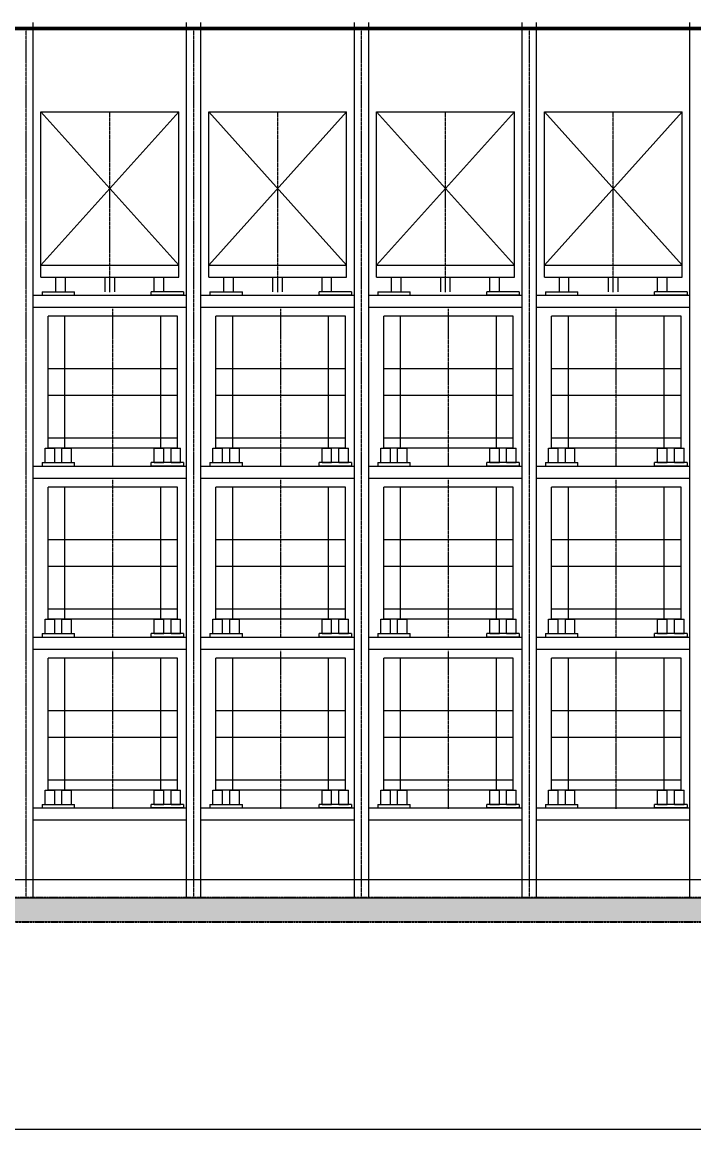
# Model space of a CAD drawing. Header units: millimetres. Extents: x -50460 to 50460, y -35640 to 35640.
# Drawn here: x -23125 to -17525, y 18416 to 27764 of the extents above; entities that cross this region are included whole.
import ezdxf

# ---------------------------------------------------------------- set-up
doc = ezdxf.new("R2010")
doc.units = ezdxf.units.MM
doc.linetypes.add('双点画线', pattern=[22, 12, -2, 2, -2, 2, -2])
doc.linetypes.add('点画线', pattern=[18, 12, -2, 2, -2])
doc.layers.get('0').update_dxf_attribs({"lineweight": 35})
for name, color, linetype, lineweight in [('7', 30, '双点画线', 18), ('EB0', 7, 'Continuous', 15), ('loading', 57, 'Continuous', 18), ('RackFrame', 5, 'Continuous', 18), ('中心线层', 1, '点画线', 18), ('剖面线层', 6, 'Continuous', 18), ('尺寸线层', 4, 'Continuous', 18), ('粗实线层AM_0', 7, 'Continuous', 50), ('细实线层', 3, 'Continuous', 18), ('细线', 7, 'Continuous', 18)]:
    doc.layers.add(name, color=color, linetype=linetype, lineweight=lineweight)
doc.dimstyles.new('AM_DEMATIC$0', dxfattribs={"dimscale": 120, "dimtxt": 3, "dimasz": 1.5, "dimexe": 1, "dimexo": 0, "dimgap": 1, "dimtad": 1, "dimdsep": 46, "dimtxsty": 'Standard', "dimblk": '_CAXARROW', "dimcen": 0, "dimdle": 3, "dimclrd": 256, "dimclre": 256, "dimclrt": 2, "dimadec": 0, "dimazin": 2, "dimtfac": 0.707107, "dimtdec": 3, "dimtmove": 0, "dimatfit": 3, "dimfxl": 0, "dimfrac": 2, "dimtolj": 1, "dimlwd": 18, "dimarcsym": 0})

# ---------------------------------------------------------------- blocks, each defined once
blk = doc.blocks.new('*X6')
at = {"layer": '尺寸线层', "linetype": 'Continuous', "lineweight": 18}
for points in [[(-32894.7, 18536.5), (-32714.7, 18559), (-32714.7, 18514)], [(14705.3, 18536.5), (14525.3, 18559), (14525.3, 18514)]]:
    blk.add_hatch(color=256, dxfattribs=at).paths.add_polyline_path(points, flags=0)
at = {"layer": '尺寸线层'}
for p, q in [((-32894.7, 20045.3), (-32894.7, 18416.5)), ((14705.3, 20045.3), (14705.3, 18416.5))]:
    blk.add_line(p, q, dxfattribs=at)
at = {"layer": '尺寸线层', "linetype": 'Continuous', "lineweight": 18}
blk.add_line((-32894.7, 18536.5), (14705.3, 18536.5), dxfattribs=at)
at = {"layer": '尺寸线层', "color": 2, "insert": (-8418.6, 18836.5), "char_height": 360, "width": 6488, "attachment_point": 5, "line_spacing_factor": 1.37}
blk.add_mtext('1400*34=47600', dxfattribs=at)
blk = doc.blocks.new('_CAXARROW')
blk.add_hatch(color=0).paths.add_polyline_path([(0, 0), (-1, 0.125), (-1, -0.125)], flags=0)
blk = doc.blocks.new('*X150')
at = {"layer": '中心线层', "linetype": '点画线', "lineweight": 18}
blk.add_line((0, -35.8), (0, 1280.9), dxfattribs=at)
at = {"layer": '细实线层'}
for p, q in [((-540, 120), (-540, 1220)), ((540, 1220), (-540, 1220)), ((540, 120), (540, 1220)), ((540.5, 780.8), (-540.5, 780.8)), ((540.5, 559.2), (-540.5, 559.2)), ((540, 203.3), (-540, 203.3)), ((-565, 0), (-565, 120)), ((-565, 120), (-485, 120)), ((540, 120), (-540, 120)), ((-485, 0), (-485, 120)), ((485, 0), (485, 120)), ((485, 120), (565, 120)), ((565, 0), (565, 120)), ((-565, 0), (-485, 0)), ((485, 0), (565, 0))]:
    blk.add_line(p, q, dxfattribs=at)
blk = doc.blocks.new('*X151')
at = {"layer": '中心线层', "linetype": '点画线', "lineweight": 18}
blk.add_line((0, -155.8), (0, 1160.9), dxfattribs=at)
at = {"layer": '剖面线层'}
for p, q in [((-400, 0), (-400, 1100)), ((400, 1100), (-400, 1100)), ((400, 0), (400, 1100)), ((400.5, 660.8), (-400.5, 660.8)), ((400.5, 439.2), (-400.5, 439.2)), ((-425, -120), (-425, 0)), ((-425, 0), (-345, 0)), ((400, 83.3), (-400, 83.3)), ((400, 0), (-400, 0)), ((-345, -120), (-345, 0)), ((345, -120), (345, 0)), ((345, 0), (425, 0)), ((425, -120), (425, 0)), ((-425, -120), (-345, -120)), ((345, -120), (425, -120))]:
    blk.add_line(p, q, dxfattribs=at)
blk = doc.blocks.new('*X152')
at = {"layer": '中心线层', "linetype": '点画线', "lineweight": 18}
blk.add_line((0, -35.8), (0, 1280.9), dxfattribs=at)
at = {"layer": '细实线层'}
for p, q in [((-540, 120), (-540, 1220)), ((540, 1220), (-540, 1220)), ((540, 120), (540, 1220)), ((540.5, 780.8), (-540.5, 780.8)), ((540.5, 559.2), (-540.5, 559.2)), ((540, 203.3), (-540, 203.3)), ((-565, 0), (-565, 120)), ((-565, 120), (-485, 120)), ((540, 120), (-540, 120)), ((-485, 0), (-485, 120)), ((485, 0), (485, 120)), ((485, 120), (565, 120)), ((565, 0), (565, 120)), ((-565, 0), (-485, 0)), ((485, 0), (565, 0))]:
    blk.add_line(p, q, dxfattribs=at)
blk = doc.blocks.new('*X153')
at = {"layer": '中心线层', "linetype": '点画线', "lineweight": 18}
blk.add_line((0, -155.8), (0, 1160.9), dxfattribs=at)
at = {"layer": '剖面线层'}
for p, q in [((-400, 0), (-400, 1100)), ((400, 1100), (-400, 1100)), ((400, 0), (400, 1100)), ((400.5, 660.8), (-400.5, 660.8)), ((400.5, 439.2), (-400.5, 439.2)), ((-425, -120), (-425, 0)), ((-425, 0), (-345, 0)), ((400, 83.3), (-400, 83.3)), ((400, 0), (-400, 0)), ((-345, -120), (-345, 0)), ((345, -120), (345, 0)), ((345, 0), (425, 0)), ((425, -120), (425, 0)), ((-425, -120), (-345, -120)), ((345, -120), (425, -120))]:
    blk.add_line(p, q, dxfattribs=at)
blk = doc.blocks.new('*X154')
at = {"layer": '中心线层', "linetype": '点画线', "lineweight": 18}
blk.add_line((0, -35.8), (0, 1280.9), dxfattribs=at)
at = {"layer": '细实线层'}
for p, q in [((-540, 120), (-540, 1220)), ((540, 1220), (-540, 1220)), ((540, 120), (540, 1220)), ((540.5, 780.8), (-540.5, 780.8)), ((540.5, 559.2), (-540.5, 559.2)), ((540, 203.3), (-540, 203.3)), ((-565, 0), (-565, 120)), ((-565, 120), (-485, 120)), ((540, 120), (-540, 120)), ((-485, 0), (-485, 120)), ((485, 0), (485, 120)), ((485, 120), (565, 120)), ((565, 0), (565, 120)), ((-565, 0), (-485, 0)), ((485, 0), (565, 0))]:
    blk.add_line(p, q, dxfattribs=at)
blk = doc.blocks.new('*X155')
at = {"layer": '中心线层', "linetype": '点画线', "lineweight": 18}
blk.add_line((0, -155.8), (0, 1160.9), dxfattribs=at)
at = {"layer": '剖面线层'}
for p, q in [((-400, 0), (-400, 1100)), ((400, 1100), (-400, 1100)), ((400, 0), (400, 1100)), ((400.5, 660.8), (-400.5, 660.8)), ((400.5, 439.2), (-400.5, 439.2)), ((-425, -120), (-425, 0)), ((-425, 0), (-345, 0)), ((400, 83.3), (-400, 83.3)), ((400, 0), (-400, 0)), ((-345, -120), (-345, 0)), ((345, -120), (345, 0)), ((345, 0), (425, 0)), ((425, -120), (425, 0)), ((-425, -120), (-345, -120)), ((345, -120), (425, -120))]:
    blk.add_line(p, q, dxfattribs=at)
blk = doc.blocks.new('*X156')
at = {"layer": '中心线层', "linetype": '点画线', "lineweight": 18}
blk.add_line((0, -35.8), (0, 1280.9), dxfattribs=at)
at = {"layer": '细实线层'}
for p, q in [((-540, 120), (-540, 1220)), ((540, 1220), (-540, 1220)), ((540, 120), (540, 1220)), ((540.5, 780.8), (-540.5, 780.8)), ((540.5, 559.2), (-540.5, 559.2)), ((540, 203.3), (-540, 203.3)), ((-565, 0), (-565, 120)), ((-565, 120), (-485, 120)), ((540, 120), (-540, 120)), ((-485, 0), (-485, 120)), ((485, 0), (485, 120)), ((485, 120), (565, 120)), ((565, 0), (565, 120)), ((-565, 0), (-485, 0)), ((485, 0), (565, 0))]:
    blk.add_line(p, q, dxfattribs=at)
blk = doc.blocks.new('*X157')
at = {"layer": '中心线层', "linetype": '点画线', "lineweight": 18}
blk.add_line((0, -155.8), (0, 1160.9), dxfattribs=at)
at = {"layer": '剖面线层'}
for p, q in [((-400, 0), (-400, 1100)), ((400, 1100), (-400, 1100)), ((400, 0), (400, 1100)), ((400.5, 660.8), (-400.5, 660.8)), ((400.5, 439.2), (-400.5, 439.2)), ((-425, -120), (-425, 0)), ((-425, 0), (-345, 0)), ((400, 83.3), (-400, 83.3)), ((400, 0), (-400, 0)), ((-345, -120), (-345, 0)), ((345, -120), (345, 0)), ((345, 0), (425, 0)), ((425, -120), (425, 0)), ((-425, -120), (-345, -120)), ((345, -120), (425, -120))]:
    blk.add_line(p, q, dxfattribs=at)
blk = doc.blocks.new('*X158')
at = {"layer": '中心线层', "linetype": '点画线', "lineweight": 18}
blk.add_line((0, -35.8), (0, 1280.9), dxfattribs=at)
at = {"layer": '细实线层'}
for p, q in [((-540, 120), (-540, 1220)), ((540, 1220), (-540, 1220)), ((540, 120), (540, 1220)), ((540.5, 780.8), (-540.5, 780.8)), ((540.5, 559.2), (-540.5, 559.2)), ((540, 203.3), (-540, 203.3)), ((-565, 0), (-565, 120)), ((-565, 120), (-485, 120)), ((540, 120), (-540, 120)), ((-485, 0), (-485, 120)), ((485, 0), (485, 120)), ((485, 120), (565, 120)), ((565, 0), (565, 120)), ((-565, 0), (-485, 0)), ((485, 0), (565, 0))]:
    blk.add_line(p, q, dxfattribs=at)
blk = doc.blocks.new('*X159')
at = {"layer": '中心线层', "linetype": '点画线', "lineweight": 18}
blk.add_line((0, -155.8), (0, 1160.9), dxfattribs=at)
at = {"layer": '剖面线层'}
for p, q in [((-400, 0), (-400, 1100)), ((400, 1100), (-400, 1100)), ((400, 0), (400, 1100)), ((400.5, 660.8), (-400.5, 660.8)), ((400.5, 439.2), (-400.5, 439.2)), ((-425, -120), (-425, 0)), ((-425, 0), (-345, 0)), ((400, 83.3), (-400, 83.3)), ((400, 0), (-400, 0)), ((-345, -120), (-345, 0)), ((345, -120), (345, 0)), ((345, 0), (425, 0)), ((425, -120), (425, 0)), ((-425, -120), (-345, -120)), ((345, -120), (425, -120))]:
    blk.add_line(p, q, dxfattribs=at)
blk = doc.blocks.new('*X160')
at = {"layer": '中心线层', "linetype": '点画线', "lineweight": 18}
blk.add_line((0, -35.8), (0, 1280.9), dxfattribs=at)
at = {"layer": '细实线层'}
for p, q in [((-540, 120), (-540, 1220)), ((540, 1220), (-540, 1220)), ((540, 120), (540, 1220)), ((540.5, 780.8), (-540.5, 780.8)), ((540.5, 559.2), (-540.5, 559.2)), ((540, 203.3), (-540, 203.3)), ((-565, 0), (-565, 120)), ((-565, 120), (-485, 120)), ((540, 120), (-540, 120)), ((-485, 0), (-485, 120)), ((485, 0), (485, 120)), ((485, 120), (565, 120)), ((565, 0), (565, 120)), ((-565, 0), (-485, 0)), ((485, 0), (565, 0))]:
    blk.add_line(p, q, dxfattribs=at)
blk = doc.blocks.new('*X161')
at = {"layer": '中心线层', "linetype": '点画线', "lineweight": 18}
blk.add_line((0, -155.8), (0, 1160.9), dxfattribs=at)
at = {"layer": '剖面线层'}
for p, q in [((-400, 0), (-400, 1100)), ((400, 1100), (-400, 1100)), ((400, 0), (400, 1100)), ((400.5, 660.8), (-400.5, 660.8)), ((400.5, 439.2), (-400.5, 439.2)), ((-425, -120), (-425, 0)), ((-425, 0), (-345, 0)), ((400, 83.3), (-400, 83.3)), ((400, 0), (-400, 0)), ((-345, -120), (-345, 0)), ((345, -120), (345, 0)), ((345, 0), (425, 0)), ((425, -120), (425, 0)), ((-425, -120), (-345, -120)), ((345, -120), (425, -120))]:
    blk.add_line(p, q, dxfattribs=at)
blk = doc.blocks.new('*X162')
at = {"layer": '中心线层', "linetype": '点画线', "lineweight": 18}
blk.add_line((0, -35.8), (0, 1280.9), dxfattribs=at)
at = {"layer": '细实线层'}
for p, q in [((-540, 120), (-540, 1220)), ((540, 1220), (-540, 1220)), ((540, 120), (540, 1220)), ((540.5, 780.8), (-540.5, 780.8)), ((540.5, 559.2), (-540.5, 559.2)), ((540, 203.3), (-540, 203.3)), ((-565, 0), (-565, 120)), ((-565, 120), (-485, 120)), ((540, 120), (-540, 120)), ((-485, 0), (-485, 120)), ((485, 0), (485, 120)), ((485, 120), (565, 120)), ((565, 0), (565, 120)), ((-565, 0), (-485, 0)), ((485, 0), (565, 0))]:
    blk.add_line(p, q, dxfattribs=at)
blk = doc.blocks.new('*X163')
at = {"layer": '中心线层', "linetype": '点画线', "lineweight": 18}
blk.add_line((0, -155.8), (0, 1160.9), dxfattribs=at)
at = {"layer": '剖面线层'}
for p, q in [((-400, 0), (-400, 1100)), ((400, 1100), (-400, 1100)), ((400, 0), (400, 1100)), ((400.5, 660.8), (-400.5, 660.8)), ((400.5, 439.2), (-400.5, 439.2)), ((-425, -120), (-425, 0)), ((-425, 0), (-345, 0)), ((400, 83.3), (-400, 83.3)), ((400, 0), (-400, 0)), ((-345, -120), (-345, 0)), ((345, -120), (345, 0)), ((345, 0), (425, 0)), ((425, -120), (425, 0)), ((-425, -120), (-345, -120)), ((345, -120), (425, -120))]:
    blk.add_line(p, q, dxfattribs=at)
blk = doc.blocks.new('*X164')
at = {"layer": '中心线层', "linetype": '点画线', "lineweight": 18}
blk.add_line((0, -35.8), (0, 1280.9), dxfattribs=at)
at = {"layer": '细实线层'}
for p, q in [((-540, 120), (-540, 1220)), ((540, 1220), (-540, 1220)), ((540, 120), (540, 1220)), ((540.5, 780.8), (-540.5, 780.8)), ((540.5, 559.2), (-540.5, 559.2)), ((540, 203.3), (-540, 203.3)), ((-565, 0), (-565, 120)), ((-565, 120), (-485, 120)), ((540, 120), (-540, 120)), ((-485, 0), (-485, 120)), ((485, 0), (485, 120)), ((485, 120), (565, 120)), ((565, 0), (565, 120)), ((-565, 0), (-485, 0)), ((485, 0), (565, 0))]:
    blk.add_line(p, q, dxfattribs=at)
blk = doc.blocks.new('*X165')
at = {"layer": '中心线层', "linetype": '点画线', "lineweight": 18}
blk.add_line((0, -155.8), (0, 1160.9), dxfattribs=at)
at = {"layer": '剖面线层'}
for p, q in [((-400, 0), (-400, 1100)), ((400, 1100), (-400, 1100)), ((400, 0), (400, 1100)), ((400.5, 660.8), (-400.5, 660.8)), ((400.5, 439.2), (-400.5, 439.2)), ((-425, -120), (-425, 0)), ((-425, 0), (-345, 0)), ((400, 83.3), (-400, 83.3)), ((400, 0), (-400, 0)), ((-345, -120), (-345, 0)), ((345, -120), (345, 0)), ((345, 0), (425, 0)), ((425, -120), (425, 0)), ((-425, -120), (-345, -120)), ((345, -120), (425, -120))]:
    blk.add_line(p, q, dxfattribs=at)
blk = doc.blocks.new('*X166')
at = {"layer": '中心线层', "linetype": '点画线', "lineweight": 18}
blk.add_line((0, -35.8), (0, 1280.9), dxfattribs=at)
at = {"layer": '细实线层'}
for p, q in [((-540, 120), (-540, 1220)), ((540, 1220), (-540, 1220)), ((540, 120), (540, 1220)), ((540.5, 780.8), (-540.5, 780.8)), ((540.5, 559.2), (-540.5, 559.2)), ((540, 203.3), (-540, 203.3)), ((-565, 0), (-565, 120)), ((-565, 120), (-485, 120)), ((540, 120), (-540, 120)), ((-485, 0), (-485, 120)), ((485, 0), (485, 120)), ((485, 120), (565, 120)), ((565, 0), (565, 120)), ((-565, 0), (-485, 0)), ((485, 0), (565, 0))]:
    blk.add_line(p, q, dxfattribs=at)
blk = doc.blocks.new('*X167')
at = {"layer": '中心线层', "linetype": '点画线', "lineweight": 18}
blk.add_line((0, -155.8), (0, 1160.9), dxfattribs=at)
at = {"layer": '剖面线层'}
for p, q in [((-400, 0), (-400, 1100)), ((400, 1100), (-400, 1100)), ((400, 0), (400, 1100)), ((400.5, 660.8), (-400.5, 660.8)), ((400.5, 439.2), (-400.5, 439.2)), ((-425, -120), (-425, 0)), ((-425, 0), (-345, 0)), ((400, 83.3), (-400, 83.3)), ((400, 0), (-400, 0)), ((-345, -120), (-345, 0)), ((345, -120), (345, 0)), ((345, 0), (425, 0)), ((425, -120), (425, 0)), ((-425, -120), (-345, -120)), ((345, -120), (425, -120))]:
    blk.add_line(p, q, dxfattribs=at)
blk = doc.blocks.new('*X168')
at = {"layer": '中心线层', "linetype": '点画线', "lineweight": 18}
blk.add_line((0, -35.8), (0, 1280.9), dxfattribs=at)
at = {"layer": '细实线层'}
for p, q in [((-540, 120), (-540, 1220)), ((540, 1220), (-540, 1220)), ((540, 120), (540, 1220)), ((540.5, 780.8), (-540.5, 780.8)), ((540.5, 559.2), (-540.5, 559.2)), ((540, 203.3), (-540, 203.3)), ((-565, 0), (-565, 120)), ((-565, 120), (-485, 120)), ((540, 120), (-540, 120)), ((-485, 0), (-485, 120)), ((485, 0), (485, 120)), ((485, 120), (565, 120)), ((565, 0), (565, 120)), ((-565, 0), (-485, 0)), ((485, 0), (565, 0))]:
    blk.add_line(p, q, dxfattribs=at)
blk = doc.blocks.new('*X169')
at = {"layer": '中心线层', "linetype": '点画线', "lineweight": 18}
blk.add_line((0, -155.8), (0, 1160.9), dxfattribs=at)
at = {"layer": '剖面线层'}
for p, q in [((-400, 0), (-400, 1100)), ((400, 1100), (-400, 1100)), ((400, 0), (400, 1100)), ((400.5, 660.8), (-400.5, 660.8)), ((400.5, 439.2), (-400.5, 439.2)), ((-425, -120), (-425, 0)), ((-425, 0), (-345, 0)), ((400, 83.3), (-400, 83.3)), ((400, 0), (-400, 0)), ((-345, -120), (-345, 0)), ((345, -120), (345, 0)), ((345, 0), (425, 0)), ((425, -120), (425, 0)), ((-425, -120), (-345, -120)), ((345, -120), (425, -120))]:
    blk.add_line(p, q, dxfattribs=at)
blk = doc.blocks.new('*X170')
at = {"layer": '中心线层', "linetype": '点画线', "lineweight": 18}
blk.add_line((0, -35.8), (0, 1280.9), dxfattribs=at)
at = {"layer": '细实线层'}
for p, q in [((-540, 120), (-540, 1220)), ((540, 1220), (-540, 1220)), ((540, 120), (540, 1220)), ((540.5, 780.8), (-540.5, 780.8)), ((540.5, 559.2), (-540.5, 559.2)), ((540, 203.3), (-540, 203.3)), ((-565, 0), (-565, 120)), ((-565, 120), (-485, 120)), ((540, 120), (-540, 120)), ((-485, 0), (-485, 120)), ((485, 0), (485, 120)), ((485, 120), (565, 120)), ((565, 0), (565, 120)), ((-565, 0), (-485, 0)), ((485, 0), (565, 0))]:
    blk.add_line(p, q, dxfattribs=at)
blk = doc.blocks.new('*X171')
at = {"layer": '中心线层', "linetype": '点画线', "lineweight": 18}
blk.add_line((0, -155.8), (0, 1160.9), dxfattribs=at)
at = {"layer": '剖面线层'}
for p, q in [((-400, 0), (-400, 1100)), ((400, 1100), (-400, 1100)), ((400, 0), (400, 1100)), ((400.5, 660.8), (-400.5, 660.8)), ((400.5, 439.2), (-400.5, 439.2)), ((-425, -120), (-425, 0)), ((-425, 0), (-345, 0)), ((400, 83.3), (-400, 83.3)), ((400, 0), (-400, 0)), ((-345, -120), (-345, 0)), ((345, -120), (345, 0)), ((345, 0), (425, 0)), ((425, -120), (425, 0)), ((-425, -120), (-345, -120)), ((345, -120), (425, -120))]:
    blk.add_line(p, q, dxfattribs=at)
blk = doc.blocks.new('*X172')
at = {"layer": '中心线层', "linetype": '点画线', "lineweight": 18}
blk.add_line((0, -35.8), (0, 1280.9), dxfattribs=at)
at = {"layer": '细实线层'}
for p, q in [((-540, 120), (-540, 1220)), ((540, 1220), (-540, 1220)), ((540, 120), (540, 1220)), ((540.5, 780.8), (-540.5, 780.8)), ((540.5, 559.2), (-540.5, 559.2)), ((540, 203.3), (-540, 203.3)), ((-565, 0), (-565, 120)), ((-565, 120), (-485, 120)), ((540, 120), (-540, 120)), ((-485, 0), (-485, 120)), ((485, 0), (485, 120)), ((485, 120), (565, 120)), ((565, 0), (565, 120)), ((-565, 0), (-485, 0)), ((485, 0), (565, 0))]:
    blk.add_line(p, q, dxfattribs=at)
blk = doc.blocks.new('*X173')
at = {"layer": '中心线层', "linetype": '点画线', "lineweight": 18}
blk.add_line((0, -155.8), (0, 1160.9), dxfattribs=at)
at = {"layer": '剖面线层'}
for p, q in [((-400, 0), (-400, 1100)), ((400, 1100), (-400, 1100)), ((400, 0), (400, 1100)), ((400.5, 660.8), (-400.5, 660.8)), ((400.5, 439.2), (-400.5, 439.2)), ((-425, -120), (-425, 0)), ((-425, 0), (-345, 0)), ((400, 83.3), (-400, 83.3)), ((400, 0), (-400, 0)), ((-345, -120), (-345, 0)), ((345, -120), (345, 0)), ((345, 0), (425, 0)), ((425, -120), (425, 0)), ((-425, -120), (-345, -120)), ((345, -120), (425, -120))]:
    blk.add_line(p, q, dxfattribs=at)
blk = doc.blocks.new('*X233')
at = {"layer": '中心线层', "linetype": '点画线', "lineweight": 18}
blk.add_line((110.1, -331.3), (110.1, 1174.7), dxfattribs=at)
at = {"layer": '细实线层'}
for p, q in [((-464.9, 1171.7), (685.1, 1171.7)), ((685.1, 1171.7), (-464.9, -108.3)), ((-464.9, 1171.7), (685.1, -108.3)), ((-464.9, -208.3), (-464.9, 1171.7)), ((685.1, -208.3), (685.1, 1171.7)), ((-464.9, -108.3), (685.1, -108.3)), ((-464.9, -208.3), (685.1, -208.3)), ((-339.9, -328.3), (-339.9, -208.3)), ((-259.9, -328.3), (-259.9, -208.3)), ((70.1, -328.3), (70.1, -208.3)), ((150.1, -328.3), (150.1, -208.3)), ((480.1, -328.3), (480.1, -208.3)), ((560.1, -328.3), (560.1, -208.3))]:
    blk.add_line(p, q, dxfattribs=at)
blk = doc.blocks.new('*X234')
at = {"layer": '中心线层', "linetype": '点画线', "lineweight": 18}
blk.add_line((110.1, -331.3), (110.1, 1174.7), dxfattribs=at)
at = {"layer": '细实线层'}
for p, q in [((-464.9, 1171.7), (685.1, 1171.7)), ((685.1, 1171.7), (-464.9, -108.3)), ((-464.9, 1171.7), (685.1, -108.3)), ((-464.9, -208.3), (-464.9, 1171.7)), ((685.1, -208.3), (685.1, 1171.7)), ((-464.9, -108.3), (685.1, -108.3)), ((-464.9, -208.3), (685.1, -208.3)), ((-339.9, -328.3), (-339.9, -208.3)), ((-259.9, -328.3), (-259.9, -208.3)), ((70.1, -328.3), (70.1, -208.3)), ((150.1, -328.3), (150.1, -208.3)), ((480.1, -328.3), (480.1, -208.3)), ((560.1, -328.3), (560.1, -208.3))]:
    blk.add_line(p, q, dxfattribs=at)
blk = doc.blocks.new('*X235')
at = {"layer": '中心线层', "linetype": '点画线', "lineweight": 18}
blk.add_line((110.1, -331.3), (110.1, 1174.7), dxfattribs=at)
at = {"layer": '细实线层'}
for p, q in [((-464.9, 1171.7), (685.1, 1171.7)), ((685.1, 1171.7), (-464.9, -108.3)), ((-464.9, 1171.7), (685.1, -108.3)), ((-464.9, -208.3), (-464.9, 1171.7)), ((685.1, -208.3), (685.1, 1171.7)), ((-464.9, -108.3), (685.1, -108.3)), ((-464.9, -208.3), (685.1, -208.3)), ((-339.9, -328.3), (-339.9, -208.3)), ((-259.9, -328.3), (-259.9, -208.3)), ((70.1, -328.3), (70.1, -208.3)), ((150.1, -328.3), (150.1, -208.3)), ((480.1, -328.3), (480.1, -208.3)), ((560.1, -328.3), (560.1, -208.3))]:
    blk.add_line(p, q, dxfattribs=at)
blk = doc.blocks.new('*X236')
at = {"layer": '中心线层', "linetype": '点画线', "lineweight": 18}
blk.add_line((110.1, -331.3), (110.1, 1174.7), dxfattribs=at)
at = {"layer": '细实线层'}
for p, q in [((-464.9, 1171.7), (685.1, 1171.7)), ((685.1, 1171.7), (-464.9, -108.3)), ((-464.9, 1171.7), (685.1, -108.3)), ((-464.9, -208.3), (-464.9, 1171.7)), ((685.1, -208.3), (685.1, 1171.7)), ((-464.9, -108.3), (685.1, -108.3)), ((-464.9, -208.3), (685.1, -208.3)), ((-339.9, -328.3), (-339.9, -208.3)), ((-259.9, -328.3), (-259.9, -208.3)), ((70.1, -328.3), (70.1, -208.3)), ((150.1, -328.3), (150.1, -208.3)), ((480.1, -328.3), (480.1, -208.3)), ((560.1, -328.3), (560.1, -208.3))]:
    blk.add_line(p, q, dxfattribs=at)
blk = doc.blocks.new('*X245')
at = {"layer": '剖面线层', "linetype": 'Continuous', "lineweight": 18}
h = blk.add_hatch(dxfattribs=at)
h.set_pattern_fill('AR-CONC', color=256, style=0)
h.set_pattern_definition([(50, (0, 0), (182.18467, -15.9391), [19.05, -209.55]), (355, (0, 0), (-35.2428, 191.05664), [15.24, -167.64]), (100.451, (15.18, -1.33), (146.9425, 175.1167), [16.19, -178.09]), (46.1842, (0, 50.8), (271.07904, -42.0423), [28.575, -314.325]), (96.6356, (22.6, 47.3), (237.4042, 247.4256), [24.285, -267.135]), (351.184, (0, 50.8), (237.4046, 247.4251), [22.86, -251.46]), (21, (25.4, 38.1), (151.61488, -102.26552), [19.05, -209.55]), (326, (25.4, 38.1), (61.80203, 184.18797), [15.24, -167.64]), (71.4514, (38.03, 29.58), (213.4165, 81.92286), [16.19, -178.09]), (37.5, (0, 0), (3.0886, 84.55504), [0, -165.608, 0, -170.18, 0, -168.275]), (7.5, (0, 0), (66.81966, 100.18057), [0, -97.028, 0, -161.798, 0, -64.135]), (-32.5, (-56.64, 0), (135.590595, -5.728744), [0, -63.5, 0, -198.12, 0, -262.89]), (-42.5, (-82.04, 0), (148.12918, 25.4265), [0, -82.55, 0, -131.572, 0, -186.69])])
edge = h.paths.add_edge_path(flags=0)
edge.add_spline(control_points=[(-64667.6, -100), (-64658.9, -84.4), (-64651.2, -66.3), (-64650, -48.7)], knot_values=[0, 0, 0, 0, 54.680686, 54.680686, 54.680686, 54.680686], weights=[1, 1, 1, 1], degree=3, periodic=0)
edge.add_spline(control_points=[(-64650, -48.7), (-64649.8, -45.2), (-64650, -15.6), (-64687.5, 29.8), (-64674.5, 80), (-64667.6, 100)], knot_values=[0, 0, 0, 0, 10.510768, 91.048565, 154.862088, 154.862088, 154.862088, 154.862088], weights=[1, 1, 1, 1, 1, 1], degree=3, periodic=0)
edge.add_line((-64667.6, 100), (-10066.8, 100))
edge.add_spline(control_points=[(-10066.8, 100), (-10073.8, 80), (-10086.7, 29.8), (-10036.2, -31.3), (-10056.4, -81.4), (-10066.8, -100)], knot_values=[0, 0, 0, 0, 64.069741, 144.930907, 209.542774, 209.542774, 209.542774, 209.542774], weights=[1, 1, 1, 1, 1, 1], degree=3, periodic=0)
edge.add_line((-10066.8, -100), (-64667.6, -100))
at = {"layer": '7', "linetype": '双点画线', "lineweight": 25}
for p, q in [((-10066.8, 100), (-64667.6, 100)), ((-64667.6, -100), (-10066.8, -100))]:
    blk.add_line(p, q, dxfattribs=at)
blk = doc.blocks.new('*X253')
at = {"layer": '尺寸线层'}
for p, q in [((-54087, 77.5), (0, 77.5)), ((-54087, -77.5), (0, -77.5))]:
    blk.add_line(p, q, dxfattribs=at)

msp = doc.modelspace()

# ---------------------------------------------------------------- linework, layer by layer
at = {"layer": 'loading'}
for p, q in [((-23034.742, 25489.445), (-21754.742, 25489.445)), ((-22959.742, 25519.445), (-22689.742, 25519.445)), ((-22959.742, 25519.445), (-22959.742, 25489.445)), ((-22954.742, 25489.445), (-22689.742, 25489.445)), ((-22904.742, 25489.445), (-21754.742, 25489.445)), ((-22689.742, 25489.445), (-22689.742, 25519.445)), ((-21779.742, 25519.445), (-22049.742, 25519.445)), ((-22049.742, 25489.445), (-22049.742, 25519.445)), ((-21779.742, 25489.445), (-22049.742, 25489.445)), ((-21779.742, 25519.445), (-21779.742, 25489.445)), ((-21634.742, 25489.445), (-20354.742, 25489.445)), ((-21559.742, 25519.445), (-21289.742, 25519.445)), ((-21559.742, 25519.445), (-21559.742, 25489.445)), ((-21554.742, 25489.445), (-21289.742, 25489.445)), ((-21504.742, 25489.445), (-20354.742, 25489.445)), ((-21289.742, 25489.445), (-21289.742, 25519.445)), ((-20379.742, 25519.445), (-20649.742, 25519.445)), ((-20649.742, 25489.445), (-20649.742, 25519.445)), ((-20379.742, 25489.445), (-20649.742, 25489.445)), ((-20379.742, 25519.445), (-20379.742, 25489.445)), ((-20234.742, 25489.445), (-18954.742, 25489.445)), ((-20159.742, 25519.445), (-19889.742, 25519.445)), ((-20159.742, 25519.445), (-20159.742, 25489.445)), ((-20154.742, 25489.445), (-19889.742, 25489.445)), ((-20104.742, 25489.445), (-18954.742, 25489.445)), ((-19889.742, 25489.445), (-19889.742, 25519.445)), ((-18979.742, 25519.445), (-19249.742, 25519.445)), ((-19249.742, 25489.445), (-19249.742, 25519.445)), ((-18979.742, 25489.445), (-19249.742, 25489.445)), ((-18979.742, 25519.445), (-18979.742, 25489.445)), ((-18834.742, 25489.445), (-17554.742, 25489.445)), ((-18759.742, 25519.445), (-18489.742, 25519.445)), ((-18759.742, 25519.445), (-18759.742, 25489.445)), ((-18754.742, 25489.445), (-18489.742, 25489.445)), ((-18704.742, 25489.445), (-17554.742, 25489.445)), ((-18489.742, 25489.445), (-18489.742, 25519.445)), ((-17579.742, 25519.445), (-17849.742, 25519.445)), ((-17849.742, 25489.445), (-17849.742, 25519.445)), ((-17579.742, 25489.445), (-17849.742, 25489.445)), ((-17579.742, 25519.445), (-17579.742, 25489.445)), ((-23034.742, 25389.445), (-21754.742, 25389.445)), ((-23034.742, 25389.445), (-23024.742, 25389.445)), ((-22904.742, 25389.445), (-21754.742, 25389.445)), ((-21634.742, 25389.445), (-20354.742, 25389.445)), ((-21634.742, 25389.445), (-21624.742, 25389.445)), ((-21504.742, 25389.445), (-20354.742, 25389.445)), ((-20234.742, 25389.445), (-18954.742, 25389.445)), ((-20234.742, 25389.445), (-20224.742, 25389.445)), ((-20104.742, 25389.445), (-18954.742, 25389.445)), ((-18834.742, 25389.445), (-17554.742, 25389.445)), ((-18834.742, 25389.445), (-18824.742, 25389.445)), ((-18704.742, 25389.445), (-17554.742, 25389.445)), ((-23034.742, 24064.445), (-21754.742, 24064.445)), ((-22959.742, 24094.445), (-22689.742, 24094.445)), ((-22959.742, 24094.445), (-22959.742, 24064.445)), ((-22954.742, 24064.445), (-22689.742, 24064.445)), ((-22904.742, 24064.445), (-21754.742, 24064.445)), ((-22689.742, 24064.445), (-22689.742, 24094.445)), ((-21779.742, 24094.445), (-22049.742, 24094.445)), ((-22049.742, 24064.445), (-22049.742, 24094.445)), ((-21779.742, 24064.445), (-22049.742, 24064.445)), ((-21779.742, 24094.445), (-21779.742, 24064.445)), ((-21634.742, 24064.445), (-20354.742, 24064.445)), ((-21559.742, 24094.445), (-21289.742, 24094.445)), ((-21559.742, 24094.445), (-21559.742, 24064.445)), ((-21554.742, 24064.445), (-21289.742, 24064.445)), ((-21504.742, 24064.445), (-20354.742, 24064.445)), ((-21289.742, 24064.445), (-21289.742, 24094.445)), ((-20379.742, 24094.445), (-20649.742, 24094.445)), ((-20649.742, 24064.445), (-20649.742, 24094.445)), ((-20379.742, 24064.445), (-20649.742, 24064.445)), ((-20379.742, 24094.445), (-20379.742, 24064.445)), ((-20234.742, 24064.445), (-18954.742, 24064.445)), ((-20159.742, 24094.445), (-19889.742, 24094.445)), ((-20159.742, 24094.445), (-20159.742, 24064.445)), ((-20154.742, 24064.445), (-19889.742, 24064.445)), ((-20104.742, 24064.445), (-18954.742, 24064.445)), ((-19889.742, 24064.445), (-19889.742, 24094.445)), ((-18979.742, 24094.445), (-19249.742, 24094.445)), ((-19249.742, 24064.445), (-19249.742, 24094.445)), ((-18979.742, 24064.445), (-19249.742, 24064.445)), ((-18979.742, 24094.445), (-18979.742, 24064.445)), ((-18834.742, 24064.445), (-17554.742, 24064.445)), ((-18759.742, 24094.445), (-18489.742, 24094.445)), ((-18759.742, 24094.445), (-18759.742, 24064.445)), ((-18754.742, 24064.445), (-18489.742, 24064.445)), ((-18704.742, 24064.445), (-17554.742, 24064.445)), ((-18489.742, 24064.445), (-18489.742, 24094.445)), ((-17579.742, 24094.445), (-17849.742, 24094.445)), ((-17849.742, 24064.445), (-17849.742, 24094.445)), ((-17579.742, 24064.445), (-17849.742, 24064.445)), ((-17579.742, 24094.445), (-17579.742, 24064.445)), ((-23034.742, 23964.445), (-21754.742, 23964.445)), ((-23034.742, 23964.445), (-23024.742, 23964.445)), ((-22904.742, 23964.445), (-21754.742, 23964.445)), ((-21634.742, 23964.445), (-20354.742, 23964.445)), ((-21634.742, 23964.445), (-21624.742, 23964.445)), ((-21504.742, 23964.445), (-20354.742, 23964.445)), ((-20234.742, 23964.445), (-18954.742, 23964.445)), ((-20234.742, 23964.445), (-20224.742, 23964.445)), ((-20104.742, 23964.445), (-18954.742, 23964.445)), ((-18834.742, 23964.445), (-17554.742, 23964.445)), ((-18834.742, 23964.445), (-18824.742, 23964.445)), ((-18704.742, 23964.445), (-17554.742, 23964.445)), ((-23034.742, 22639.445), (-21754.742, 22639.445)), ((-22959.742, 22669.445), (-22689.742, 22669.445)), ((-22959.742, 22669.445), (-22959.742, 22639.445)), ((-22954.742, 22639.445), (-22689.742, 22639.445)), ((-22904.742, 22639.445), (-21754.742, 22639.445)), ((-22689.742, 22639.445), (-22689.742, 22669.445)), ((-21779.742, 22669.445), (-22049.742, 22669.445)), ((-22049.742, 22639.445), (-22049.742, 22669.445)), ((-21779.742, 22639.445), (-22049.742, 22639.445)), ((-21779.742, 22669.445), (-21779.742, 22639.445)), ((-21634.742, 22639.445), (-20354.742, 22639.445)), ((-21559.742, 22669.445), (-21289.742, 22669.445)), ((-21559.742, 22669.445), (-21559.742, 22639.445)), ((-21554.742, 22639.445), (-21289.742, 22639.445)), ((-21504.742, 22639.445), (-20354.742, 22639.445)), ((-21289.742, 22639.445), (-21289.742, 22669.445)), ((-20379.742, 22669.445), (-20649.742, 22669.445)), ((-20649.742, 22639.445), (-20649.742, 22669.445)), ((-20379.742, 22639.445), (-20649.742, 22639.445)), ((-20379.742, 22669.445), (-20379.742, 22639.445)), ((-20234.742, 22639.445), (-18954.742, 22639.445)), ((-20159.742, 22669.445), (-19889.742, 22669.445)), ((-20159.742, 22669.445), (-20159.742, 22639.445)), ((-20154.742, 22639.445), (-19889.742, 22639.445)), ((-20104.742, 22639.445), (-18954.742, 22639.445)), ((-19889.742, 22639.445), (-19889.742, 22669.445)), ((-18979.742, 22669.445), (-19249.742, 22669.445)), ((-19249.742, 22639.445), (-19249.742, 22669.445)), ((-18979.742, 22639.445), (-19249.742, 22639.445)), ((-18979.742, 22669.445), (-18979.742, 22639.445)), ((-18834.742, 22639.445), (-17554.742, 22639.445)), ((-18759.742, 22669.445), (-18489.742, 22669.445)), ((-18759.742, 22669.445), (-18759.742, 22639.445)), ((-18754.742, 22639.445), (-18489.742, 22639.445)), ((-18704.742, 22639.445), (-17554.742, 22639.445)), ((-18489.742, 22639.445), (-18489.742, 22669.445)), ((-17579.742, 22669.445), (-17849.742, 22669.445)), ((-17849.742, 22639.445), (-17849.742, 22669.445)), ((-17579.742, 22639.445), (-17849.742, 22639.445)), ((-17579.742, 22669.445), (-17579.742, 22639.445)), ((-23034.742, 22539.445), (-21754.742, 22539.445)), ((-23034.742, 22539.445), (-23024.742, 22539.445)), ((-22904.742, 22539.445), (-21754.742, 22539.445)), ((-21634.742, 22539.445), (-20354.742, 22539.445)), ((-21634.742, 22539.445), (-21624.742, 22539.445)), ((-21504.742, 22539.445), (-20354.742, 22539.445)), ((-20234.742, 22539.445), (-18954.742, 22539.445)), ((-20234.742, 22539.445), (-20224.742, 22539.445)), ((-20104.742, 22539.445), (-18954.742, 22539.445)), ((-18834.742, 22539.445), (-17554.742, 22539.445)), ((-18834.742, 22539.445), (-18824.742, 22539.445)), ((-18704.742, 22539.445), (-17554.742, 22539.445)), ((-22959.742, 21244.445), (-22689.742, 21244.445)), ((-22959.742, 21244.445), (-22959.742, 21214.445)), ((-22689.742, 21214.445), (-22689.742, 21244.445)), ((-21779.742, 21244.445), (-22049.742, 21244.445)), ((-22049.742, 21214.445), (-22049.742, 21244.445)), ((-21779.742, 21244.445), (-21779.742, 21214.445)), ((-21559.742, 21244.445), (-21289.742, 21244.445)), ((-21559.742, 21244.445), (-21559.742, 21214.445)), ((-21289.742, 21214.445), (-21289.742, 21244.445)), ((-20379.742, 21244.445), (-20649.742, 21244.445)), ((-20649.742, 21214.445), (-20649.742, 21244.445)), ((-20379.742, 21244.445), (-20379.742, 21214.445)), ((-20159.742, 21244.445), (-19889.742, 21244.445)), ((-20159.742, 21244.445), (-20159.742, 21214.445)), ((-19889.742, 21214.445), (-19889.742, 21244.445)), ((-18979.742, 21244.445), (-19249.742, 21244.445)), ((-19249.742, 21214.445), (-19249.742, 21244.445)), ((-18979.742, 21244.445), (-18979.742, 21214.445)), ((-18759.742, 21244.445), (-18489.742, 21244.445)), ((-18759.742, 21244.445), (-18759.742, 21214.445)), ((-18489.742, 21214.445), (-18489.742, 21244.445)), ((-17579.742, 21244.445), (-17849.742, 21244.445)), ((-17849.742, 21214.445), (-17849.742, 21244.445)), ((-17579.742, 21244.445), (-17579.742, 21214.445)), ((-23034.742, 21214.445), (-21754.742, 21214.445)), ((-22954.742, 21214.445), (-22689.742, 21214.445)), ((-22904.742, 21214.445), (-21754.742, 21214.445)), ((-21779.742, 21214.445), (-22049.742, 21214.445)), ((-21634.742, 21214.445), (-20354.742, 21214.445)), ((-21554.742, 21214.445), (-21289.742, 21214.445)), ((-21504.742, 21214.445), (-20354.742, 21214.445)), ((-20379.742, 21214.445), (-20649.742, 21214.445)), ((-20234.742, 21214.445), (-18954.742, 21214.445)), ((-20154.742, 21214.445), (-19889.742, 21214.445)), ((-20104.742, 21214.445), (-18954.742, 21214.445)), ((-18979.742, 21214.445), (-19249.742, 21214.445)), ((-18834.742, 21214.445), (-17554.742, 21214.445)), ((-18754.742, 21214.445), (-18489.742, 21214.445)), ((-18704.742, 21214.445), (-17554.742, 21214.445)), ((-17579.742, 21214.445), (-17849.742, 21214.445)), ((-23034.742, 21114.445), (-21754.742, 21114.445)), ((-23034.742, 21114.445), (-23024.742, 21114.445)), ((-22904.742, 21114.445), (-21754.742, 21114.445)), ((-21634.742, 21114.445), (-20354.742, 21114.445)), ((-21634.742, 21114.445), (-21624.742, 21114.445)), ((-21504.742, 21114.445), (-20354.742, 21114.445)), ((-20234.742, 21114.445), (-18954.742, 21114.445)), ((-20234.742, 21114.445), (-20224.742, 21114.445)), ((-20104.742, 21114.445), (-18954.742, 21114.445)), ((-18834.742, 21114.445), (-17554.742, 21114.445)), ((-18834.742, 21114.445), (-18824.742, 21114.445)), ((-18704.742, 21114.445), (-17554.742, 21114.445))]:
    msp.add_line(p, q, dxfattribs=at)
at = {"layer": 'RackFrame'}
for p, q in [((-23034.742, 20464.445), (-23034.742, 27714.445)), ((-21754.742, 20464.445), (-21754.742, 27714.445)), ((-21754.742, 20464.445), (-21754.742, 27714.445)), ((-21634.742, 20464.445), (-21634.742, 27714.445)), ((-20354.742, 20464.445), (-20354.742, 27714.445)), ((-20354.742, 20464.445), (-20354.742, 27714.445)), ((-20234.742, 20464.445), (-20234.742, 27714.445)), ((-18954.742, 20464.445), (-18954.742, 27714.445)), ((-18954.742, 20464.445), (-18954.742, 27714.445)), ((-18834.742, 20464.445), (-18834.742, 27714.445)), ((-17554.742, 20464.445), (-17554.742, 27714.445)), ((-17554.742, 20464.445), (-17554.742, 27714.445))]:
    msp.add_line(p, q, dxfattribs=at)
at = {"layer": '中心线层'}
for p, q in [((-23094.742, 20461.445), (-23094.742, 27717.445)), ((-21694.742, 20461.445), (-21694.742, 27717.445)), ((-20294.742, 20461.445), (-20294.742, 27717.445)), ((-18894.742, 20461.445), (-18894.742, 27717.445))]:
    msp.add_line(p, q, dxfattribs=at)
at = {"layer": '粗实线层AM_0'}
msp.add_line((-36609.654, 27714.445), (16870.258, 27714.445), dxfattribs=at)
at = {"layer": '细线'}
for p, q in [((-23034.742, 27714.445), (-23034.742, 27764.445)), ((-21754.742, 27714.445), (-21754.742, 27764.445)), ((-21634.742, 27714.445), (-21634.742, 27764.445)), ((-20354.742, 27714.445), (-20354.742, 27764.445)), ((-20234.742, 27714.445), (-20234.742, 27764.445)), ((-18954.742, 27714.445), (-18954.742, 27764.445)), ((-18834.742, 27714.445), (-18834.742, 27764.445)), ((-17554.742, 27714.445), (-17554.742, 27764.445))]:
    msp.add_line(p, q, dxfattribs=at)

# ---------------------------------------------------------------- block references
at = {"layer": '7'}
for name, p in [('*X172', (-22369.742, 24094.445)), ('*X166', (-20969.742, 24094.445)), ('*X160', (-19569.742, 24094.445)), ('*X154', (-18169.742, 24094.445)), ('*X170', (-22369.742, 22669.445)), ('*X164', (-20969.742, 22669.445)), ('*X158', (-19569.742, 22669.445)), ('*X152', (-18169.742, 22669.445)), ('*X168', (-22369.742, 21244.445)), ('*X162', (-20969.742, 21244.445)), ('*X156', (-19569.742, 21244.445)), ('*X150', (-18169.742, 21244.445))]:
    msp.add_blockref(name, p, dxfattribs=at)
at = {"layer": 'EB0'}
for name, p in [('*X173', (-22369.742, 24214.445)), ('*X167', (-20969.742, 24214.445)), ('*X161', (-19569.742, 24214.445)), ('*X155', (-18169.742, 24214.445)), ('*X171', (-22369.742, 22789.445)), ('*X165', (-20969.742, 22789.445)), ('*X159', (-19569.742, 22789.445)), ('*X153', (-18169.742, 22789.445)), ('*X169', (-22369.742, 21364.445)), ('*X163', (-20969.742, 21364.445)), ('*X157', (-19569.742, 21364.445)), ('*X151', (-18169.742, 21364.445)), ('*X245', (27151.299, 20364.445))]:
    msp.add_blockref(name, p, dxfattribs=at)
at = {"layer": '尺寸线层'}
msp.add_blockref('*X253', (19105.258, 20541.945), dxfattribs=at)
at = {"layer": '细实线层'}
for name, p in [('*X236', (-22504.876, 25847.728)), ('*X235', (-21104.876, 25847.728)), ('*X234', (-19704.876, 25847.728)), ('*X233', (-18304.876, 25847.728))]:
    msp.add_blockref(name, p, dxfattribs=at)

# ---------------------------------------------------------------- dimensions: what is measured, and where the dimension line sits
at = {"layer": '尺寸线层'}
dim = msp.add_linear_dim(base=(14705.258, 18536.464), p1=(-32894.742, 20045.345), p2=(14705.258, 20045.345), dimstyle='AM_DEMATIC$0', override={"dimpost": '1400*34=<>', "dimsah": 1, "dimtfill": 1, "dimtzin": 8}, dxfattribs=at)
dim.commit()
dim.dimension.update_dxf_attribs({"geometry": '*X6', "text_midpoint": (-8431.631, 18536.464), "dimtype": 160})

doc.saveas('drawing.dxf')
